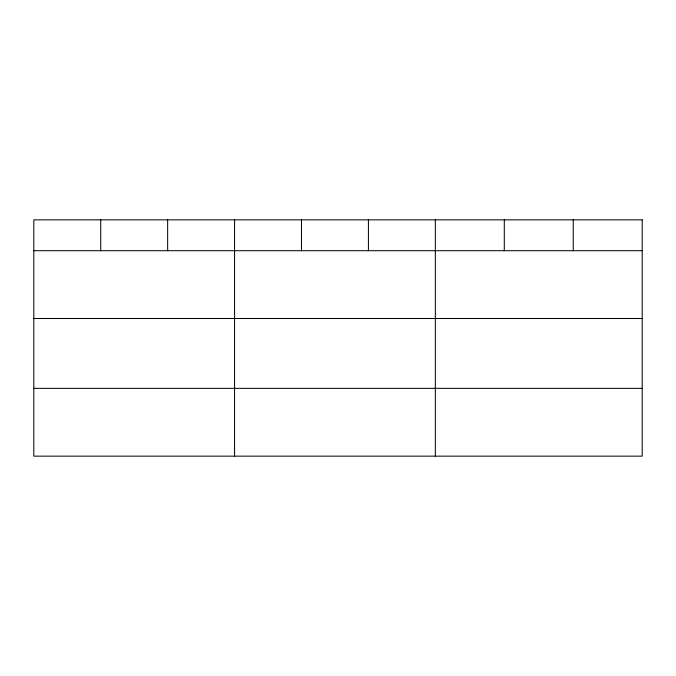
<?xml version="1.0" encoding="UTF-8"?>
<svg xmlns="http://www.w3.org/2000/svg" width="676" height="676" viewBox="0 0 676 676"><rect width="100%" height="100%" fill="white"/><g stroke="black" fill="none" stroke-linecap="round" stroke-linejoin="round"><path stroke-width="1.01" d="M33.8 250.703L642.2 250.703M33.8 318.497L642.2 318.497M33.8 388.354L642.2 388.354M573.248 219.852L573.248 250.703M504.296 219.852L504.296 250.703M435.344 219.852L435.344 456.148M368.42 219.852L368.42 250.703M301.496 219.852L301.496 250.703M234.572 219.852L234.572 456.148M167.648 219.852L167.648 250.703M100.724 219.852L100.724 250.703M642.2 219.852L33.8 219.852L33.8 456.148L642.2 456.148L642.2 219.852"/></g></svg>
